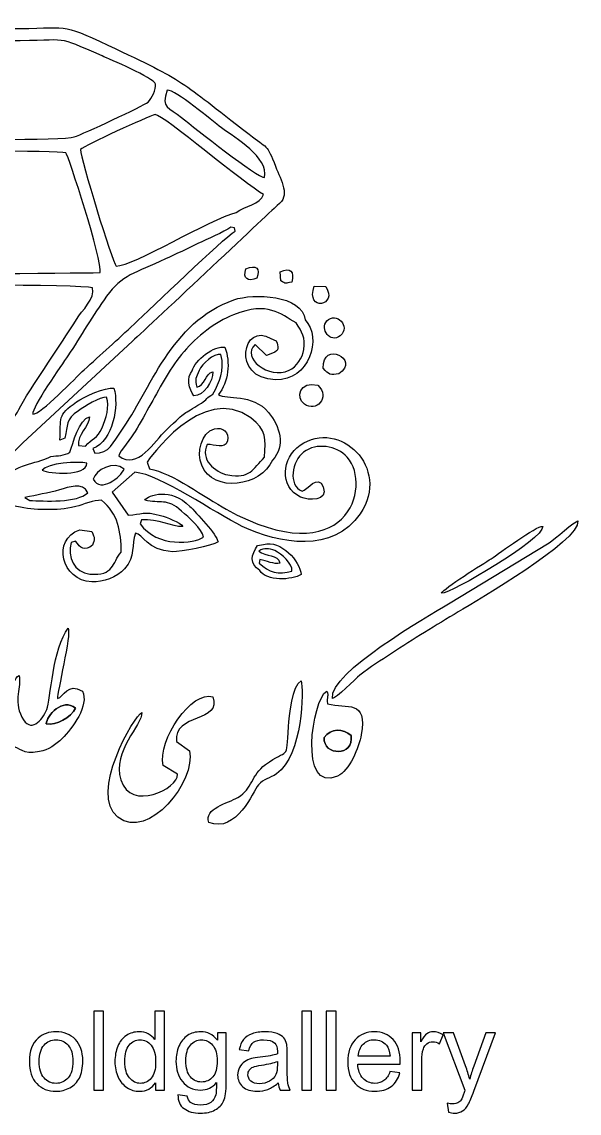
# Model space of a CAD drawing. Header units: millimetres. Extents: x -159 to 208, y -33 to 135.
# Drawn here: x 122.4 to 208.2, y -32.8 to 135.2 of the extents above; entities that cross this region are included whole.
import ezdxf

# ---------------------------------------------------------------- set-up
doc = ezdxf.new("R2010")
doc.units = ezdxf.units.MM
doc.header["$MEASUREMENT"] = 0
doc.layers.add('Layer 1', color=7, linetype='Continuous')

msp = doc.modelspace()

# ---------------------------------------------------------------- linework, layer by layer
at = {"layer": 'Layer 1', "color": 250}
for points, knots in [([(71.2032, 107.9322), (72.1824, 106.4919), (112.1828, 69.6415), (112.9148, 69.3007), (113.5383, 67.9052), (115.4454, 67.1834), (116.4331, 65.7093), (118.3275, 65.6304), (121.1918, 69.0908), (122.5416, 70.3571), (122.5416, 70.3571), (139.4458, 86.0049), (139.4458, 86.0049), (142.2895, 88.6712), (161.7175, 106.9233), (161.7244, 106.8986), (163.8315, 108.4056), (162.3094, 110.6782), (161.4486, 112.9322), (160.1142, 116.4262), (160.2127, 115.6711), (157.3806, 117.8553), (146.3249, 126.3821), (147.9879, 125.7791), (135.6548, 131.5739), (128.0684, 135.1385), (129.8751, 134.1209), (120.4481, 134.1209), (96.6051, 134.1209), (108.1131, 135.1714), (91.0004, 128.1133), (87.5453, 126.6883), (79.445, 119.9306), (75.4569, 116.9217), (73.3649, 115.3432), (71.0582, 110.5473), (71.2032, 107.9322)], [0, 0, 0, 0, 0.08333333, 0.08333333, 0.08333333, 0.16666667, 0.16666667, 0.16666667, 0.25, 0.25, 0.25, 0.33333333, 0.33333333, 0.33333333, 0.41666667, 0.41666667, 0.41666667, 0.5, 0.5, 0.5, 0.58333333, 0.58333333, 0.58333333, 0.66666667, 0.66666667, 0.66666667, 0.75, 0.75, 0.75, 0.83333333, 0.83333333, 0.83333333, 0.91666667, 0.91666667, 0.91666667, 1, 1, 1, 1]), ([(103.7872, 131.9888), (105.4448, 132.5683), (117.7393, 132.2538), (120.448, 132.2538), (130.2601, 132.2538), (127.2135, 133.1874), (134.7726, 129.916), (135.795, 129.4735), (142.7936, 126.5472), (142.9535, 125.5763), (143.082, 124.7958), (142.415, 123.349), (141.8247, 122.8165), (141.1259, 122.1862), (131.7801, 117.9121), (130.4627, 117.455), (128.939, 116.9264), (109.2632, 117.0089), (105.3623, 117.1259), (103.227, 117.1899), (101.2837, 118.4961), (99.3752, 119.3653), (97.4306, 120.2508), (95.4674, 121.1243), (93.5385, 122.0455), (91.5474, 122.9963), (89.7934, 125.475), (92.3425, 126.725), (95.3199, 128.1849), (100.8511, 130.9621), (103.7872, 131.9888)], [0, 0, 0, 0, 0.1, 0.1, 0.1, 0.2, 0.2, 0.2, 0.3, 0.3, 0.3, 0.4, 0.4, 0.4, 0.5, 0.5, 0.5, 0.6, 0.6, 0.6, 0.7, 0.7, 0.7, 0.8, 0.8, 0.8, 0.9, 0.9, 0.9, 1, 1, 1, 1]), ([(146.9964, 120.4328), (144.9876, 122.0461), (143.8159, 121.83), (144.7646, 124.6349), (146.0322, 124.7824), (151.6837, 119.9251), (153.113, 118.8682), (155.3351, 117.225), (160.3714, 114.3443), (159.7752, 111.2043), (158.6907, 111.1237), (149.0098, 118.8157), (146.9964, 120.4328)], [0, 0, 0, 0, 0.25, 0.25, 0.25, 0.5, 0.5, 0.5, 0.75, 0.75, 0.75, 1, 1, 1, 1]), ([(159.5949, 108.5825), (159.0907, 107.0269), (156.7703, 106.8769), (155.3896, 105.8331), (151.5354, 104.8579), (139.4709, 97.5256), (136.9078, 97.5717), (136.2939, 98.2701), (131.4376, 114.1445), (131.4058, 115.4934), (132.2013, 116.1947), (141.6648, 120.5463), (142.9375, 120.8873), (144.184, 120.8297), (156.8384, 110.0967), (159.5949, 108.5825)], [0, 0, 0, 0, 0.2, 0.2, 0.2, 0.4, 0.4, 0.4, 0.6, 0.6, 0.6, 0.8, 0.8, 0.8, 1, 1, 1, 1]), ([(134.4594, 96.5717), (130.2429, 96.5169), (101.4313, 96.1699), (99.7358, 96.7714), (99.0898, 98.3234), (101.4682, 104.0595), (101.9764, 106.0255), (102.3756, 107.5697), (104.1928, 113.993), (104.8441, 115.0036), (105.9102, 115.3536), (128.0823, 115.3558), (129.1719, 115.0029), (129.5025, 114.7726), (134.8734, 98.2493), (134.4594, 96.5717)], [0, 0, 0, 0, 0.2, 0.2, 0.2, 0.4, 0.4, 0.4, 0.6, 0.6, 0.6, 0.8, 0.8, 0.8, 1, 1, 1, 1]), ([(154.5929, 103.5539), (154.5929, 103.5539), (155.1341, 103.4534), (155.1341, 103.4534), (155.1341, 103.4534), (155.2156, 102.9723), (155.2156, 102.9723), (153.3493, 101.7301), (142.2366, 91.0409), (139.6983, 88.654), (137.183, 86.289), (134.5127, 83.9259), (131.9654, 81.587), (130.7294, 80.4521), (125.2595, 74.6563), (124.0766, 74.7724), (123.8843, 75.81), (128.582, 82.4095), (129.4851, 83.7723), (131.4517, 86.7396), (133.3684, 90.0655), (135.4375, 92.9259), (137.785, 96.1713), (139.8261, 96.4983), (144.4981, 98.6682), (146.1536, 99.4371), (147.88, 100.2318), (149.5119, 101.0438), (150.9169, 101.743), (153.4418, 102.7777), (154.5929, 103.5539)], [0, 0, 0, 0, 0.1, 0.1, 0.1, 0.2, 0.2, 0.2, 0.3, 0.3, 0.3, 0.4, 0.4, 0.4, 0.5, 0.5, 0.5, 0.6, 0.6, 0.6, 0.7, 0.7, 0.7, 0.8, 0.8, 0.8, 0.9, 0.9, 0.9, 1, 1, 1, 1]), ([(160.9943, 84.1872), (162.0649, 84.5542), (161.9265, 85.1386), (161.5554, 86.0618), (161.5554, 86.0618), (160.7335, 86.4049), (160.7335, 86.4049), (156.4883, 89.1582), (154.4662, 80.2665), (161.4535, 80.0594), (166.6165, 79.9064), (168.6761, 86.5142), (165.9921, 89.2967), (165.6431, 93.1792), (157.9742, 93.4102), (155.0485, 92.3849), (145.2508, 88.9513), (142.1986, 78.4545), (137.6737, 72.1648), (136.5302, 70.5753), (135.8013, 68.64), (133.6213, 68.7499), (133.6213, 68.7499), (133.3115, 69.5091), (133.3115, 69.5091), (136.4275, 70.6626), (137.3893, 76.1211), (136.5645, 78.7706), (135.2751, 78.9951), (131.9714, 77.4624), (130.8003, 76.6561), (127.8058, 74.5946), (128.4296, 74.1491), (128.2654, 70.778), (128.2654, 70.778), (128.9962, 71.0787), (128.9962, 71.0787), (129.5142, 73.1181), (129.1201, 73.9449), (131.0961, 75.3), (132.0609, 75.9617), (134.4067, 77.4823), (135.4422, 77.3921), (135.9513, 75.9806), (135.3496, 74.0668), (134.7473, 72.6792), (134.0008, 70.9597), (133.1992, 71.0168), (132.1713, 69.8734), (132.1713, 69.8734), (131.1364, 69.9328), (131.1364, 69.9328), (130.7895, 71.5843), (132.8504, 72.8565), (132.7949, 74.3914), (131.2182, 73.9564), (130.2187, 70.2957), (129.8016, 68.904), (128.9109, 68.4006), (127.8982, 68.3599), (126.8759, 68.2863), (125.2215, 67.3064), (121.6575, 67.0601), (120.036, 65.2595), (120.036, 65.2595), (117.008, 63.9085), (117.008, 63.9085), (115.5233, 64.3053), (114.9809, 65.3337), (113.6265, 65.4926), (111.3404, 67.6606), (106.9962, 67.9893), (104.1099, 68.7909), (104.1433, 70.618), (102.4929, 74.2379), (100.954, 74.8629), (100.9478, 73.1125), (103.2259, 71.769), (102.8737, 69.9449), (100.0423, 69.5055), (97.9103, 75.1108), (98.5974, 77.3677), (99.6481, 77.4916), (101.772, 76.011), (102.7435, 75.3722), (105.2727, 73.7092), (104.1697, 72.9493), (105.3596, 71.6205), (108.1682, 74.9396), (99.6258, 79.1977), (97.4682, 78.783), (96.7496, 76.2902), (97.5769, 70.5256), (100.6826, 69.6845), (100.6826, 69.6845), (100.7135, 68.9061), (100.7135, 68.9061), (97.788, 67.9622), (94.1163, 75.5614), (93.0035, 77.7923), (91.5082, 80.7899), (88.6049, 85.4281), (86.1757, 87.6799), (74.0743, 98.8976), (65.1548, 90.1764), (67.2211, 84.627), (68.3209, 78.796), (75.3477, 78.6655), (77.0044, 82.8107), (78.0805, 85.5028), (75.7378, 87.7338), (73.2014, 86.6443), (72.0905, 86.1672), (71.8118, 84.435), (72.945, 83.9542), (74.6104, 83.2476), (74.7137, 85.0502), (75.2786, 85.7761), (77.8414, 85.1204), (75.477, 81.0431), (72.2997, 81.1382), (68.5624, 81.25), (68.1486, 84.3051), (68.4217, 87.2729), (69.8971, 88.9748), (69.4457, 89.4074), (71.8891, 90.3621), (73.793, 91.1061), (75.7217, 91.0729), (77.6793, 90.5493), (86.1434, 88.2852), (90.0626, 79.469), (94, 72.492), (94.6342, 71.3683), (96.5785, 69.4497), (96.5062, 68.3385), (94.7313, 67.0354), (93.6876, 67.9147), (92.3887, 69.2694), (91.328, 70.3757), (90.4396, 71.4588), (89.3152, 72.543), (85.9241, 75.8127), (85.9681, 75.0981), (83.8656, 76.5933), (83.2509, 77.0305), (83.0257, 77.4497), (82.3037, 77.8878), (81.5869, 79.1789), (81.363, 78.8517), (81.0868, 80.5372), (80.9039, 81.6532), (80.7407, 82.935), (81.1335, 83.9612), (83.12, 83.9682), (85.4636, 80.6297), (84.8531, 78.7444), (83.6296, 78.7741), (83.6106, 80.5037), (82.5011, 80.7798), (82.4066, 79.6032), (83.8031, 77.8279), (84.9546, 77.7132), (88.3761, 80.6176), (82.5, 85.7132), (80.2399, 85.4112), (79.9447, 84.0862), (79.9695, 82.2944), (80.0284, 80.9127), (80.1145, 78.8959), (80.7204, 79.0501), (81.1945, 77.5437), (78.3937, 77.3566), (75.2527, 77.1923), (73.3952, 74.8099), (71.9555, 72.9633), (71.0547, 68.8446), (73.3677, 67.3176), (74.5927, 63.8753), (81.93, 62.4591), (83.9388, 66.8621), (84.7809, 68.7078), (84.1835, 71.9528), (82.0112, 72.4322), (80.6361, 72.7356), (79.387, 71.7292), (80.096, 70.4922), (80.8492, 69.1781), (82.065, 70.4749), (83.1893, 70.1534), (84.0127, 67.4924), (81.9216, 65.5802), (79.4399, 65.3562), (75.1777, 64.9715), (75.581, 67.7385), (74.0184, 68.6957), (74.3709, 71.4162), (74.0758, 72.8684), (76.804, 74.5147), (78.8573, 75.7538), (81.4139, 76.0545), (83.6506, 75.0757), (85.7657, 74.1502), (92.212, 69.1884), (92.1687, 66.9388), (91.4076, 66.2788), (88.7614, 65.1664), (87.6408, 64.5307), (83.4101, 62.131), (78.616, 58.84), (74.2013, 57.3388), (67.653, 55.1122), (61.0943, 57.2275), (60.2752, 62.4576), (59.6749, 66.2906), (60.9552, 66.9801), (61.1827, 67.9761), (63.4079, 69.5207), (65.8666, 71.0805), (68.4194, 68.8508), (70.3851, 67.1339), (70.6772, 63.321), (68.1315, 62.5216), (67.474, 63.4149), (67.0748, 65.4974), (65.2441, 63.8818), (65.2441, 63.8818), (65.1259, 62.234), (65.1259, 62.234), (67.9082, 59.7643), (73.5572, 64.1737), (70.1625, 68.7459), (67.7418, 72.0063), (62.1984, 71.9331), (60.0518, 68.6692), (54.8845, 65.6115), (59.6639, 50.3135), (75.5597, 56.5369), (79.5236, 58.0888), (82.8619, 60.3972), (86.4737, 62.4965), (90.3104, 64.7265), (92.9905, 66.9079), (95.3466, 64.8238), (96.0398, 64.2107), (97.0095, 63.6006), (97.4743, 62.9119), (97.3689, 61.8942), (95.9089, 59.7594), (95.0126, 59.2455), (93.2333, 59.6563), (92.8955, 59.7778), (90.9715, 59.3219), (90.0911, 59.1132), (88.3652, 58.7882), (88.0765, 57.9705), (89.7497, 57.6191), (91.5575, 58.9204), (93.537, 58.5098), (93.6423, 57.7296), (93.6506, 57.9197), (93.0178, 57.3749), (91.3693, 54.9709), (85.7431, 54.4963), (83.6267, 55.7199), (83.4581, 56.899), (85.9641, 58.9439), (86.9009, 59.7027), (89.7286, 61.993), (89.4626, 60.8932), (92.4921, 61.5007), (91.6583, 63.5351), (87.2854, 62.2241), (85.7543, 60.6028), (84.7224, 59.5101), (81.8608, 56.5107), (81.5357, 55.2749), (82.5228, 54.3207), (86.9671, 53.592), (88.445, 53.6349), (90.7209, 53.701), (92.7753, 54.739), (93.7825, 56.8021), (93.7825, 56.8021), (94.3979, 56.4819), (94.3979, 56.4819), (94.5428, 54.9655), (94.2595, 53.2017), (95.3603, 52.0239), (96.3512, 49.1442), (100.3929, 48.1513), (102.9825, 49.4366), (105.4507, 50.6616), (106.4375, 55.1782), (103.6039, 56.5394), (102.411, 57.5596), (100.3303, 57.1263), (100.4679, 55.2661), (100.5621, 53.9921), (102.7606, 53.2218), (103.1703, 55.1932), (103.1703, 55.1932), (104.004, 54.933), (104.004, 54.933), (104.4215, 53.1543), (104.1176, 51.4732), (102.3891, 50.5624), (100.4893, 49.5614), (99.179, 50.415), (97.5031, 51.1823), (97.2808, 52.0399), (96.6804, 52.4409), (96.4732, 53.7397), (96.3044, 54.7974), (96.3641, 56.1667), (96.6416, 57.2029), (97.0492, 58.7255), (98.2076, 60.7626), (99.574, 61.5782), (100.9873, 61.477), (102.2912, 60.7607), (103.6636, 60.4387), (109.474, 59.0756), (115.3903, 61.7251), (117.2368, 61.5843), (118.0459, 61.5226), (120.5687, 60.7831), (121.5918, 60.5709), (123.1936, 60.2386), (124.3539, 60.0865), (126.0029, 60.0801), (127.9041, 60.0727), (128.858, 60.1418), (130.6889, 60.5647), (131.8941, 60.8431), (133.4845, 61.5721), (134.6418, 61.5142), (137.2499, 59.4932), (137.6606, 56.6503), (137.7009, 53.5501), (136.2597, 51.8935), (136.6013, 49.8116), (132.8717, 50.1704), (130.4553, 50.4029), (129.3492, 52.7968), (129.9908, 55.036), (129.9908, 55.036), (130.6786, 55.251), (130.6786, 55.251), (131.3808, 54.0954), (132.0809, 53.6971), (133.2763, 54.593), (133.6434, 55.5962), (133.6421, 55.6391), (133.165, 56.711), (133.165, 56.711), (131.3377, 56.9676), (131.3377, 56.9676), (126.9118, 55.5211), (128.5229, 49.1232), (133.1526, 48.9542), (134.9291, 48.8894), (137.0326, 49.6233), (138.2165, 50.9747), (139.8912, 52.8864), (139.2716, 54.7221), (139.8683, 56.4561), (141.0156, 56.3629), (141.724, 53.7607), (145.5771, 53.6102), (146.8629, 53.56), (151.6632, 54.4564), (152.5994, 55.1297), (152.4818, 56.1735), (149.1698, 59.6696), (148.2637, 60.5876), (145.3291, 63.5608), (141.8369, 62.3349), (141.3201, 61.5272), (143.701, 60.961), (144.7316, 61.9318), (146.992, 59.8478), (148.0093, 58.9098), (150.2054, 57.1437), (150.3652, 55.8408), (148.9249, 54.8896), (143.1747, 54.1451), (140.6329, 57.9041), (140.6329, 57.9041), (140.8207, 58.5125), (140.8207, 58.5125), (143.3893, 58.6971), (145.4746, 57.4026), (147.1883, 57.4776), (146.8344, 58.1317), (144.5972, 58.9331), (143.7594, 59.1793), (141.1011, 59.9605), (140.8606, 59.2896), (138.7866, 59.2522), (138.7866, 59.2522), (136.2971, 62.7644), (136.2971, 62.7644), (136.2971, 62.7644), (139.767, 65.8351), (139.767, 65.8351), (143.8064, 65.5181), (152.0342, 59.5524), (156.3167, 57.5071), (162.0166, 54.785), (170.3735, 53.3517), (174.4844, 59.4419), (179.2722, 66.5351), (171.2725, 74.1499), (165.2377, 70.0019), (162.4508, 68.0864), (161.9614, 63.5997), (165.3172, 62.0148), (166.4987, 61.4568), (169.659, 61.3661), (168.8041, 63.5682), (168.0026, 65.6328), (166.3205, 63.0914), (165.5407, 62.9014), (163.3111, 63.8609), (163.9927, 67.5567), (165.7741, 68.9231), (167.7623, 70.4483), (170.8469, 69.9605), (172.4814, 68.1325), (176.4521, 63.6917), (172.3996, 49.9165), (153.8709, 60.14), (150.5908, 61.9498), (145.5278, 65.725), (142.0511, 66.3801), (142.0511, 66.3801), (141.6825, 67.402), (141.6825, 67.402), (141.6829, 67.413), (150.1557, 79.8075), (157.6524, 74.1909), (160.1381, 72.3285), (159.9043, 71.0182), (159.742, 68.1614), (157.975, 66.3188), (157.5056, 64.7801), (154.1293, 65.4161), (152.0689, 65.8043), (149.7671, 67.9152), (150.9494, 70.1006), (152.0452, 70.2013), (153.63, 69.2403), (154.0445, 70.6655), (154.4266, 71.9793), (153.295, 72.8623), (152.0727, 72.5247), (149.9144, 71.9285), (149.3156, 68.8492), (150.0881, 66.9427), (151.8884, 62.5002), (159.2388, 63.6812), (160.9763, 67.6937), (163.0696, 69.8836), (162.0767, 72.9853), (160.3721, 75.0345), (157.8558, 78.0596), (153.9216, 76.9356), (152.6554, 77.7857), (154.2451, 79.6624), (154.5051, 82.7914), (153.6654, 85.08), (152.0792, 85.4169), (148.991, 83.0504), (148.6379, 81.4415), (147.6681, 80.499), (148.1492, 78.5613), (148.8829, 77.6215), (150.3796, 77.501), (151.8928, 79.935), (151.7844, 81.2976), (150.677, 80.984), (150.5338, 79.1721), (149.3445, 78.9393), (148.9504, 80.1114), (149.2276, 80.3987), (149.677, 81.5068), (150.1908, 82.5549), (151.898, 84.1757), (153.0529, 83.9424), (153.6334, 81.356), (152.8843, 79.9144), (151.7975, 77.8317), (150.8547, 77.3674), (150.8641, 76.9874), (150.0502, 76.4787), (146.8645, 74.4873), (148.0967, 75.6027), (144.641, 72.3561), (142.8037, 70.6301), (140.2152, 66.0854), (137.3221, 68.3689), (137.4428, 69.0108), (139.3402, 71.2779), (139.8559, 72.1246), (140.6922, 73.4977), (141.467, 74.9666), (142.2469, 76.3641), (143.7972, 79.1417), (145.3032, 82.0112), (147.372, 84.4257), (149.3121, 86.6901), (152.1885, 88.9861), (154.9785, 90.0817), (160.4289, 92.222), (162.0661, 90.155), (164.6415, 88.8604), (165.502, 87.3178), (166.1232, 86.6716), (165.8053, 84.7164), (165.6045, 83.4813), (164.6797, 82.0774), (163.5397, 81.5354), (160.4712, 80.0765), (155.9934, 83.4688), (158.3314, 85.4873), (158.3314, 85.4873), (160.0755, 83.7983), (160.0755, 83.7983), (160.0755, 83.7983), (160.9943, 84.1872), (160.9943, 84.1872)], [0, 0, 0, 0, 0.00564972, 0.00564972, 0.00564972, 0.01129944, 0.01129944, 0.01129944, 0.01694915, 0.01694915, 0.01694915, 0.02259887, 0.02259887, 0.02259887, 0.02824859, 0.02824859, 0.02824859, 0.03389831, 0.03389831, 0.03389831, 0.03954802, 0.03954802, 0.03954802, 0.04519774, 0.04519774, 0.04519774, 0.05084746, 0.05084746, 0.05084746, 0.05649718, 0.05649718, 0.05649718, 0.06214689, 0.06214689, 0.06214689, 0.06779661, 0.06779661, 0.06779661, 0.07344633, 0.07344633, 0.07344633, 0.07909605, 0.07909605, 0.07909605, 0.08474576, 0.08474576, 0.08474576, 0.09039548, 0.09039548, 0.09039548, 0.0960452, 0.0960452, 0.0960452, 0.10169492, 0.10169492, 0.10169492, 0.10734463, 0.10734463, 0.10734463, 0.11299435, 0.11299435, 0.11299435, 0.11864407, 0.11864407, 0.11864407, 0.12429379, 0.12429379, 0.12429379, 0.1299435, 0.1299435, 0.1299435, 0.13559322, 0.13559322, 0.13559322, 0.14124294, 0.14124294, 0.14124294, 0.14689266, 0.14689266, 0.14689266, 0.15254237, 0.15254237, 0.15254237, 0.15819209, 0.15819209, 0.15819209, 0.16384181, 0.16384181, 0.16384181, 0.16949153, 0.16949153, 0.16949153, 0.17514124, 0.17514124, 0.17514124, 0.18079096, 0.18079096, 0.18079096, 0.18644068, 0.18644068, 0.18644068, 0.1920904, 0.1920904, 0.1920904, 0.19774011, 0.19774011, 0.19774011, 0.20338983, 0.20338983, 0.20338983, 0.20903955, 0.20903955, 0.20903955, 0.21468927, 0.21468927, 0.21468927, 0.22033898, 0.22033898, 0.22033898, 0.2259887, 0.2259887, 0.2259887, 0.23163842, 0.23163842, 0.23163842, 0.23728814, 0.23728814, 0.23728814, 0.24293785, 0.24293785, 0.24293785, 0.24858757, 0.24858757, 0.24858757, 0.25423729, 0.25423729, 0.25423729, 0.25988701, 0.25988701, 0.25988701, 0.26553672, 0.26553672, 0.26553672, 0.27118644, 0.27118644, 0.27118644, 0.27683616, 0.27683616, 0.27683616, 0.28248588, 0.28248588, 0.28248588, 0.28813559, 0.28813559, 0.28813559, 0.29378531, 0.29378531, 0.29378531, 0.29943503, 0.29943503, 0.29943503, 0.30508475, 0.30508475, 0.30508475, 0.31073446, 0.31073446, 0.31073446, 0.31638418, 0.31638418, 0.31638418, 0.3220339, 0.3220339, 0.3220339, 0.32768362, 0.32768362, 0.32768362, 0.33333333, 0.33333333, 0.33333333, 0.33898305, 0.33898305, 0.33898305, 0.34463277, 0.34463277, 0.34463277, 0.35028249, 0.35028249, 0.35028249, 0.3559322, 0.3559322, 0.3559322, 0.36158192, 0.36158192, 0.36158192, 0.36723164, 0.36723164, 0.36723164, 0.37288136, 0.37288136, 0.37288136, 0.37853107, 0.37853107, 0.37853107, 0.38418079, 0.38418079, 0.38418079, 0.38983051, 0.38983051, 0.38983051, 0.39548023, 0.39548023, 0.39548023, 0.40112994, 0.40112994, 0.40112994, 0.40677966, 0.40677966, 0.40677966, 0.41242938, 0.41242938, 0.41242938, 0.4180791, 0.4180791, 0.4180791, 0.42372881, 0.42372881, 0.42372881, 0.42937853, 0.42937853, 0.42937853, 0.43502825, 0.43502825, 0.43502825, 0.44067797, 0.44067797, 0.44067797, 0.44632768, 0.44632768, 0.44632768, 0.4519774, 0.4519774, 0.4519774, 0.45762712, 0.45762712, 0.45762712, 0.46327684, 0.46327684, 0.46327684, 0.46892655, 0.46892655, 0.46892655, 0.47457627, 0.47457627, 0.47457627, 0.48022599, 0.48022599, 0.48022599, 0.48587571, 0.48587571, 0.48587571, 0.49152542, 0.49152542, 0.49152542, 0.49717514, 0.49717514, 0.49717514, 0.50282486, 0.50282486, 0.50282486, 0.50847458, 0.50847458, 0.50847458, 0.51412429, 0.51412429, 0.51412429, 0.51977401, 0.51977401, 0.51977401, 0.52542373, 0.52542373, 0.52542373, 0.53107345, 0.53107345, 0.53107345, 0.53672316, 0.53672316, 0.53672316, 0.54237288, 0.54237288, 0.54237288, 0.5480226, 0.5480226, 0.5480226, 0.55367232, 0.55367232, 0.55367232, 0.55932203, 0.55932203, 0.55932203, 0.56497175, 0.56497175, 0.56497175, 0.57062147, 0.57062147, 0.57062147, 0.57627119, 0.57627119, 0.57627119, 0.5819209, 0.5819209, 0.5819209, 0.58757062, 0.58757062, 0.58757062, 0.59322034, 0.59322034, 0.59322034, 0.59887006, 0.59887006, 0.59887006, 0.60451977, 0.60451977, 0.60451977, 0.61016949, 0.61016949, 0.61016949, 0.61581921, 0.61581921, 0.61581921, 0.62146893, 0.62146893, 0.62146893, 0.62711864, 0.62711864, 0.62711864, 0.63276836, 0.63276836, 0.63276836, 0.63841808, 0.63841808, 0.63841808, 0.6440678, 0.6440678, 0.6440678, 0.64971751, 0.64971751, 0.64971751, 0.65536723, 0.65536723, 0.65536723, 0.66101695, 0.66101695, 0.66101695, 0.66666667, 0.66666667, 0.66666667, 0.67231638, 0.67231638, 0.67231638, 0.6779661, 0.6779661, 0.6779661, 0.68361582, 0.68361582, 0.68361582, 0.68926554, 0.68926554, 0.68926554, 0.69491525, 0.69491525, 0.69491525, 0.70056497, 0.70056497, 0.70056497, 0.70621469, 0.70621469, 0.70621469, 0.71186441, 0.71186441, 0.71186441, 0.71751412, 0.71751412, 0.71751412, 0.72316384, 0.72316384, 0.72316384, 0.72881356, 0.72881356, 0.72881356, 0.73446328, 0.73446328, 0.73446328, 0.74011299, 0.74011299, 0.74011299, 0.74576271, 0.74576271, 0.74576271, 0.75141243, 0.75141243, 0.75141243, 0.75706215, 0.75706215, 0.75706215, 0.76271186, 0.76271186, 0.76271186, 0.76836158, 0.76836158, 0.76836158, 0.7740113, 0.7740113, 0.7740113, 0.77966102, 0.77966102, 0.77966102, 0.78531073, 0.78531073, 0.78531073, 0.79096045, 0.79096045, 0.79096045, 0.79661017, 0.79661017, 0.79661017, 0.80225989, 0.80225989, 0.80225989, 0.8079096, 0.8079096, 0.8079096, 0.81355932, 0.81355932, 0.81355932, 0.81920904, 0.81920904, 0.81920904, 0.82485876, 0.82485876, 0.82485876, 0.83050847, 0.83050847, 0.83050847, 0.83615819, 0.83615819, 0.83615819, 0.84180791, 0.84180791, 0.84180791, 0.84745763, 0.84745763, 0.84745763, 0.85310734, 0.85310734, 0.85310734, 0.85875706, 0.85875706, 0.85875706, 0.86440678, 0.86440678, 0.86440678, 0.8700565, 0.8700565, 0.8700565, 0.87570621, 0.87570621, 0.87570621, 0.88135593, 0.88135593, 0.88135593, 0.88700565, 0.88700565, 0.88700565, 0.89265537, 0.89265537, 0.89265537, 0.89830508, 0.89830508, 0.89830508, 0.9039548, 0.9039548, 0.9039548, 0.90960452, 0.90960452, 0.90960452, 0.91525424, 0.91525424, 0.91525424, 0.92090395, 0.92090395, 0.92090395, 0.92655367, 0.92655367, 0.92655367, 0.93220339, 0.93220339, 0.93220339, 0.93785311, 0.93785311, 0.93785311, 0.94350282, 0.94350282, 0.94350282, 0.94915254, 0.94915254, 0.94915254, 0.95480226, 0.95480226, 0.95480226, 0.96045198, 0.96045198, 0.96045198, 0.96610169, 0.96610169, 0.96610169, 0.97175141, 0.97175141, 0.97175141, 0.97740113, 0.97740113, 0.97740113, 0.98305085, 0.98305085, 0.98305085, 0.98870056, 0.98870056, 0.98870056, 0.99435028, 0.99435028, 0.99435028, 1, 1, 1, 1]), ([(156.9011, 97.1285), (156.3265, 95.6309), (157.2493, 95.149), (158.5697, 95.6977), (159.1004, 97.2354), (158.5357, 97.8299), (156.9011, 97.1285)], [0, 0, 0, 0, 0.5, 0.5, 0.5, 1, 1, 1, 1]), ([(163.9376, 95.1059), (164.3551, 96.7484), (163.8024, 97.3806), (162.1709, 96.7056), (162.1709, 96.7056), (162.245, 95.2893), (162.245, 95.2893), (163.0991, 94.788), (162.9313, 94.8954), (163.9376, 95.1059)], [0, 0, 0, 0, 0.33333333, 0.33333333, 0.33333333, 0.66666667, 0.66666667, 0.66666667, 1, 1, 1, 1]), ([(121.7206, 75.1034), (121.7206, 75.1034), (117.1645, 68.5531), (117.1645, 68.5531), (117.1645, 68.5531), (116.5662, 68.7947), (116.5662, 68.7947), (114.884, 71.4245), (100.334, 93.1493), (100.5625, 94.1978), (101.7793, 94.7473), (131.8401, 94.7786), (133.2564, 94.2162), (133.7955, 92.6528), (131.5936, 90.678), (130.7987, 89.3721), (128.8163, 86.1157), (122.3735, 76.7898), (121.7206, 75.1034)], [0, 0, 0, 0, 0.16666667, 0.16666667, 0.16666667, 0.33333333, 0.33333333, 0.33333333, 0.5, 0.5, 0.5, 0.66666667, 0.66666667, 0.66666667, 0.83333333, 0.83333333, 0.83333333, 1, 1, 1, 1]), ([(167.4207, 94.4973), (165.9776, 90.4547), (171.1812, 91.4687), (169.1678, 94.4078), (169.1678, 94.4078), (167.4207, 94.4973), (167.4207, 94.4973)], [0, 0, 0, 0, 0.5, 0.5, 0.5, 1, 1, 1, 1]), ([(169.3513, 89.1263), (168.2021, 87.9068), (169.9006, 85.607), (171.4096, 86.8609), (173.1133, 88.2765), (170.7546, 90.6154), (169.3513, 89.1263)], [0, 0, 0, 0, 0.5, 0.5, 0.5, 1, 1, 1, 1]), ([(168.8039, 81.8437), (169.606, 80.8281), (169.9351, 80.7832), (171.1996, 80.9668), (174.5851, 83.2303), (168.5934, 86.1911), (168.8039, 81.8437)], [0, 0, 0, 0, 0.5, 0.5, 0.5, 1, 1, 1, 1]), ([(167.9781, 79.2661), (165.1193, 79.907), (164.5113, 77.3157), (165.8867, 76.3288), (167.7041, 75.0246), (169.9202, 77.2605), (167.9781, 79.2661)], [0, 0, 0, 0, 0.5, 0.5, 0.5, 1, 1, 1, 1]), ([(125.5375, 66.1566), (126.251, 67.216), (131.1621, 67.5978), (132.3922, 67.2098), (132.4155, 65.2072), (126.6021, 65.5415), (125.5375, 66.1566)], [0, 0, 0, 0, 0.5, 0.5, 0.5, 1, 1, 1, 1]), ([(133.3879, 64.7846), (133.7293, 66.1841), (136.5392, 67.6869), (138.1365, 66.3242), (137.6943, 65.1692), (134.4936, 62.5303), (133.3879, 64.7846)], [0, 0, 0, 0, 0.5, 0.5, 0.5, 1, 1, 1, 1]), ([(123.6244, 61.4902), (123.6244, 61.4902), (122.8589, 61.9551), (122.8589, 61.9551), (124.7545, 62.3392), (126.3355, 62.6127), (128.2125, 63.1246), (129.6109, 63.506), (131.7503, 64.4375), (132.5428, 62.6904), (130.9641, 61.0948), (125.7688, 61.391), (123.6244, 61.4902)], [0, 0, 0, 0, 0.25, 0.25, 0.25, 0.5, 0.5, 0.5, 0.75, 0.75, 0.75, 1, 1, 1, 1]), ([(187.0193, 47.219), (188.3796, 47.097), (202.6699, 55.4841), (202.6095, 57.5107), (201.5616, 57.6095), (195.9597, 53.384), (194.6308, 52.5141), (193.4828, 51.7627), (187.2176, 47.9527), (187.0193, 47.219)], [0, 0, 0, 0, 0.33333333, 0.33333333, 0.33333333, 0.66666667, 0.66666667, 0.66666667, 1, 1, 1, 1]), ([(159.6051, 54.7302), (159.6051, 54.7302), (158.6809, 54.5587), (158.6809, 54.5587), (157.7082, 53.1444), (157.3737, 51.7416), (159.0465, 50.7107), (159.9999, 48.9786), (164.0162, 49.2416), (165.3982, 50.0825), (165.2353, 52.1181), (162.2787, 55.4726), (159.6051, 54.7302)], [0, 0, 0, 0, 0.25, 0.25, 0.25, 0.5, 0.5, 0.5, 0.75, 0.75, 0.75, 1, 1, 1, 1]), ([(158.9048, 51.85), (158.9048, 51.85), (159.0477, 52.4113), (159.0477, 52.4113), (160.0676, 52.1815), (161.2324, 51.6448), (162.1253, 51.8384), (161.8642, 53.258), (159.9331, 52.8132), (158.8788, 53.7033), (159.7283, 54.2383), (160.408, 54.0703), (161.3643, 53.8042), (162.3931, 53.1962), (164.065, 51.8513), (163.9835, 50.629), (161.9042, 49.9747), (160.4118, 50.4269), (158.9048, 51.85)], [0, 0, 0, 0, 0.16666667, 0.16666667, 0.16666667, 0.33333333, 0.33333333, 0.33333333, 0.5, 0.5, 0.5, 0.66666667, 0.66666667, 0.66666667, 0.83333333, 0.83333333, 0.83333333, 1, 1, 1, 1]), ([(133.4916, -29.2671), (133.4916, -29.2671), (133.4916, -17.1429), (133.4916, -17.1429), (133.4916, -17.1429), (134.9818, -17.1429), (134.9818, -17.1429), (134.9818, -17.1429), (134.9818, -29.2671), (134.9818, -29.2671), (134.9818, -29.2671), (133.4916, -29.2671), (133.4916, -29.2671)], [0, 0, 0, 0, 0.25, 0.25, 0.25, 0.5, 0.5, 0.5, 0.75, 0.75, 0.75, 1, 1, 1, 1]), ([(142.9602, -29.2671), (142.9602, -29.2671), (142.9602, -28.1523), (142.9602, -28.1523), (142.4042, -29.0187), (141.5857, -29.4534), (140.5048, -29.4534), (139.8049, -29.4534), (139.1614, -29.2615), (138.5773, -28.8748), (137.9902, -28.491), (137.5359, -27.9519), (137.2113, -27.2633), (136.8896, -26.5719), (136.7287, -25.7788), (136.7287, -24.8814), (136.7287, -24.0065), (136.8755, -23.2134), (137.1661, -22.4994), (137.4597, -21.7882), (137.8971, -21.2407), (138.4813, -20.8625), (139.0627, -20.4815), (139.7174, -20.2925), (140.4371, -20.2925), (140.9677, -20.2925), (141.439, -20.4053), (141.851, -20.6283), (142.2631, -20.8512), (142.5989, -21.1448), (142.8586, -21.5032), (142.8586, -21.5032), (142.8586, -17.1429), (142.8586, -17.1429), (142.8586, -17.1429), (144.3487, -17.1429), (144.3487, -17.1429), (144.3487, -17.1429), (144.3487, -29.2671), (144.3487, -29.2671), (144.3487, -29.2671), (142.9602, -29.2671), (142.9602, -29.2671)], [0, 0, 0, 0, 0.07142857, 0.07142857, 0.07142857, 0.14285714, 0.14285714, 0.14285714, 0.21428571, 0.21428571, 0.21428571, 0.28571429, 0.28571429, 0.28571429, 0.35714286, 0.35714286, 0.35714286, 0.42857143, 0.42857143, 0.42857143, 0.5, 0.5, 0.5, 0.57142857, 0.57142857, 0.57142857, 0.64285714, 0.64285714, 0.64285714, 0.71428571, 0.71428571, 0.71428571, 0.78571429, 0.78571429, 0.78571429, 0.85714286, 0.85714286, 0.85714286, 0.92857143, 0.92857143, 0.92857143, 1, 1, 1, 1]), ([(165.5067, -29.2671), (165.5067, -29.2671), (165.5067, -17.1429), (165.5067, -17.1429), (165.5067, -17.1429), (166.9969, -17.1429), (166.9969, -17.1429), (166.9969, -17.1429), (166.9969, -29.2671), (166.9969, -29.2671), (166.9969, -29.2671), (165.5067, -29.2671), (165.5067, -29.2671)], [0, 0, 0, 0, 0.25, 0.25, 0.25, 0.5, 0.5, 0.5, 0.75, 0.75, 0.75, 1, 1, 1, 1]), ([(169.2687, -29.2671), (169.2687, -29.2671), (169.2687, -17.1429), (169.2687, -17.1429), (169.2687, -17.1429), (170.7589, -17.1429), (170.7589, -17.1429), (170.7589, -17.1429), (170.7589, -29.2671), (170.7589, -29.2671), (170.7589, -29.2671), (169.2687, -29.2671), (169.2687, -29.2671)], [0, 0, 0, 0, 0.25, 0.25, 0.25, 0.5, 0.5, 0.5, 0.75, 0.75, 0.75, 1, 1, 1, 1]), ([(123.549, -24.8729), (123.549, -23.2501), (124.0006, -22.0479), (124.9065, -21.2661), (125.66, -20.617), (126.5829, -20.2925), (127.6694, -20.2925), (128.8745, -20.2925), (129.8623, -20.6876), (130.6299, -21.4778), (131.3948, -22.2652), (131.7786, -23.3574), (131.7786, -24.7487), (131.7786, -25.8776), (131.6092, -26.7638), (131.2706, -27.4101), (130.9319, -28.0564), (130.438, -28.5587), (129.7889, -28.9171), (129.1426, -29.2756), (128.4343, -29.4534), (127.6694, -29.4534), (126.4389, -29.4534), (125.4455, -29.0611), (124.6864, -28.2737), (123.9272, -27.4863), (123.549, -26.3518), (123.549, -24.8729)], [0, 0, 0, 0, 0.11111111, 0.11111111, 0.11111111, 0.22222222, 0.22222222, 0.22222222, 0.33333333, 0.33333333, 0.33333333, 0.44444444, 0.44444444, 0.44444444, 0.55555556, 0.55555556, 0.55555556, 0.66666667, 0.66666667, 0.66666667, 0.77777778, 0.77777778, 0.77777778, 0.88888889, 0.88888889, 0.88888889, 1, 1, 1, 1]), ([(125.073, -24.8757), (125.073, -25.999), (125.3185, -26.84), (125.8096, -27.396), (126.3035, -27.9548), (126.9215, -28.2342), (127.6694, -28.2342), (128.4089, -28.2342), (129.0241, -27.9548), (129.518, -27.3931), (130.0091, -26.8315), (130.2546, -25.9764), (130.2546, -24.8278), (130.2546, -23.744), (130.0062, -22.9228), (129.5123, -22.3668), (129.0185, -21.808), (128.4032, -21.5286), (127.6694, -21.5286), (126.9215, -21.5286), (126.3035, -21.8052), (125.8096, -22.3611), (125.3185, -22.9171), (125.073, -23.7553), (125.073, -24.8757)], [0, 0, 0, 0, 0.125, 0.125, 0.125, 0.25, 0.25, 0.25, 0.375, 0.375, 0.375, 0.5, 0.5, 0.5, 0.625, 0.625, 0.625, 0.75, 0.75, 0.75, 0.875, 0.875, 0.875, 1, 1, 1, 1]), ([(138.2527, -24.8842), (138.2527, -26.0074), (138.4898, -26.8456), (138.9667, -27.4016), (139.4408, -27.9576), (140.0025, -28.2342), (140.6488, -28.2342), (141.3007, -28.2342), (141.8538, -27.9689), (142.311, -27.4383), (142.7654, -26.9077), (142.994, -26.0978), (142.994, -25.0084), (142.994, -23.8118), (142.7626, -22.9312), (142.2969, -22.3696), (141.8341, -21.808), (141.2612, -21.5286), (140.581, -21.5286), (139.9178, -21.5286), (139.3646, -21.7967), (138.9187, -22.3357), (138.4757, -22.8748), (138.2527, -23.7243), (138.2527, -24.8842)], [0, 0, 0, 0, 0.125, 0.125, 0.125, 0.25, 0.25, 0.25, 0.375, 0.375, 0.375, 0.5, 0.5, 0.5, 0.625, 0.625, 0.625, 0.75, 0.75, 0.75, 0.875, 0.875, 0.875, 1, 1, 1, 1]), ([(146.4314, -29.9952), (146.4314, -29.9952), (147.8708, -30.1984), (147.8708, -30.1984), (147.93, -30.6443), (148.0994, -30.9689), (148.376, -31.1749), (148.7457, -31.4487), (149.2508, -31.587), (149.8915, -31.587), (150.5801, -31.587), (151.1135, -31.4487), (151.4889, -31.1749), (151.8642, -30.9012), (152.1182, -30.5145), (152.2509, -30.0206), (152.3271, -29.7187), (152.3637, -29.0837), (152.3581, -28.1156), (151.7062, -28.8833), (150.8962, -29.2671), (149.9253, -29.2671), (148.7174, -29.2671), (147.7805, -28.8325), (147.1201, -27.9604), (146.4568, -27.0912), (146.1266, -26.047), (146.1266, -24.8306), (146.1266, -23.9924), (146.279, -23.2191), (146.581, -22.5107), (146.883, -21.8023), (147.3233, -21.2576), (147.899, -20.871), (148.4747, -20.4844), (149.1521, -20.2925), (149.931, -20.2925), (150.9667, -20.2925), (151.8219, -20.7158), (152.4936, -21.5624), (152.4936, -21.5624), (152.4936, -20.4787), (152.4936, -20.4787), (152.4936, -20.4787), (153.8652, -20.4787), (153.8652, -20.4787), (153.8652, -20.4787), (153.8652, -28.0677), (153.8652, -28.0677), (153.8652, -29.4364), (153.7269, -30.4045), (153.4475, -30.9745), (153.1709, -31.5446), (152.7278, -31.9962), (152.1267, -32.3264), (151.5227, -32.6566), (150.7805, -32.8231), (149.8999, -32.8231), (148.8529, -32.8231), (148.0091, -32.5888), (147.3656, -32.1175), (146.7193, -31.6491), (146.4089, -30.9407), (146.4314, -29.9952)], [0, 0, 0, 0, 0.04761905, 0.04761905, 0.04761905, 0.0952381, 0.0952381, 0.0952381, 0.14285714, 0.14285714, 0.14285714, 0.19047619, 0.19047619, 0.19047619, 0.23809524, 0.23809524, 0.23809524, 0.28571429, 0.28571429, 0.28571429, 0.33333333, 0.33333333, 0.33333333, 0.38095238, 0.38095238, 0.38095238, 0.42857143, 0.42857143, 0.42857143, 0.47619048, 0.47619048, 0.47619048, 0.52380952, 0.52380952, 0.52380952, 0.57142857, 0.57142857, 0.57142857, 0.61904762, 0.61904762, 0.61904762, 0.66666667, 0.66666667, 0.66666667, 0.71428571, 0.71428571, 0.71428571, 0.76190476, 0.76190476, 0.76190476, 0.80952381, 0.80952381, 0.80952381, 0.85714286, 0.85714286, 0.85714286, 0.9047619, 0.9047619, 0.9047619, 0.95238095, 0.95238095, 0.95238095, 1, 1, 1, 1]), ([(147.6506, -24.7233), (147.6506, -25.872), (147.8792, -26.7102), (148.3364, -27.2379), (148.7965, -27.7657), (149.3694, -28.031), (150.058, -28.031), (150.7438, -28.031), (151.3167, -27.7685), (151.7824, -27.2436), (152.2452, -26.7186), (152.4766, -25.8946), (152.4766, -24.7713), (152.4766, -23.6989), (152.2367, -22.8889), (151.7598, -22.3442), (151.2828, -21.7995), (150.7071, -21.5286), (150.0354, -21.5286), (149.3722, -21.5286), (148.8106, -21.7967), (148.3449, -22.3329), (147.8821, -22.8691), (147.6506, -23.665), (147.6506, -24.7233)], [0, 0, 0, 0, 0.125, 0.125, 0.125, 0.25, 0.25, 0.25, 0.375, 0.375, 0.375, 0.5, 0.5, 0.5, 0.625, 0.625, 0.625, 0.75, 0.75, 0.75, 0.875, 0.875, 0.875, 1, 1, 1, 1]), ([(161.8633, -28.1664), (161.3101, -28.6377), (160.7767, -28.9679), (160.2659, -29.1627), (159.7551, -29.3574), (159.2076, -29.4534), (158.6206, -29.4534), (157.6554, -29.4534), (156.9131, -29.2191), (156.3938, -28.7478), (155.8745, -28.2793), (155.6149, -27.6782), (155.6149, -26.9472), (155.6149, -26.5183), (155.7137, -26.126), (155.9084, -25.7704), (156.106, -25.4148), (156.3628, -25.1326), (156.6789, -24.9181), (156.9978, -24.7036), (157.3534, -24.5399), (157.7513, -24.4298), (158.0448, -24.3536), (158.4879, -24.2802), (159.0778, -24.2069), (160.28, -24.0658), (161.169, -23.8936), (161.7363, -23.696), (161.7419, -23.4928), (161.7448, -23.363), (161.7448, -23.3094), (161.7448, -22.7054), (161.6036, -22.2793), (161.3214, -22.0309), (160.9404, -21.6951), (160.3732, -21.5286), (159.6224, -21.5286), (158.9197, -21.5286), (158.4004, -21.6528), (158.0674, -21.8983), (157.7316, -22.1438), (157.486, -22.5784), (157.3252, -23.205), (157.3252, -23.205), (155.8689, -23.0018), (155.8689, -23.0018), (156.0015, -22.3781), (156.2189, -21.8729), (156.5237, -21.4891), (156.8285, -21.1052), (157.2687, -20.8117), (157.8445, -20.6029), (158.4174, -20.3969), (159.0862, -20.2925), (159.8426, -20.2925), (160.5933, -20.2925), (161.2057, -20.3799), (161.677, -20.5577), (162.1455, -20.7355), (162.4926, -20.9557), (162.7128, -21.2238), (162.9329, -21.4919), (163.0881, -21.8306), (163.1784, -22.2398), (163.2264, -22.4938), (163.2518, -22.951), (163.2518, -23.6086), (163.2518, -23.6086), (163.2518, -25.5841), (163.2518, -25.5841), (163.2518, -26.9642), (163.2829, -27.8362), (163.345, -28.2059), (163.4042, -28.5757), (163.5284, -28.9284), (163.709, -29.2671), (163.709, -29.2671), (162.1512, -29.2671), (162.1512, -29.2671), (162.0016, -28.9538), (161.9056, -28.5869), (161.8633, -28.1664)], [0, 0, 0, 0, 0.03703704, 0.03703704, 0.03703704, 0.07407407, 0.07407407, 0.07407407, 0.11111111, 0.11111111, 0.11111111, 0.14814815, 0.14814815, 0.14814815, 0.18518519, 0.18518519, 0.18518519, 0.22222222, 0.22222222, 0.22222222, 0.25925926, 0.25925926, 0.25925926, 0.2962963, 0.2962963, 0.2962963, 0.33333333, 0.33333333, 0.33333333, 0.37037037, 0.37037037, 0.37037037, 0.40740741, 0.40740741, 0.40740741, 0.44444444, 0.44444444, 0.44444444, 0.48148148, 0.48148148, 0.48148148, 0.51851852, 0.51851852, 0.51851852, 0.55555556, 0.55555556, 0.55555556, 0.59259259, 0.59259259, 0.59259259, 0.62962963, 0.62962963, 0.62962963, 0.66666667, 0.66666667, 0.66666667, 0.7037037, 0.7037037, 0.7037037, 0.74074074, 0.74074074, 0.74074074, 0.77777778, 0.77777778, 0.77777778, 0.81481481, 0.81481481, 0.81481481, 0.85185185, 0.85185185, 0.85185185, 0.88888889, 0.88888889, 0.88888889, 0.92592593, 0.92592593, 0.92592593, 0.96296296, 0.96296296, 0.96296296, 1, 1, 1, 1]), ([(179.059, -26.4223), (179.059, -26.4223), (180.5999, -26.6255), (180.5999, -26.6255), (180.36, -27.5201), (179.9113, -28.2172), (179.2565, -28.7111), (178.6018, -29.205), (177.7664, -29.4534), (176.7476, -29.4534), (175.4663, -29.4534), (174.4503, -29.0583), (173.6996, -28.268), (172.9489, -27.4806), (172.5735, -26.3715), (172.5735, -24.9463), (172.5735, -23.4731), (172.9517, -22.3273), (173.7109, -21.5145), (174.4701, -20.6988), (175.455, -20.2925), (176.6657, -20.2925), (177.837, -20.2925), (178.7937, -20.6904), (179.5359, -21.4891), (180.2782, -22.2878), (180.6507, -23.411), (180.6507, -24.8588), (180.6507, -24.9463), (180.6479, -25.0789), (180.6422, -25.2539), (180.6422, -25.2539), (174.0975, -25.2539), (174.0975, -25.2539), (174.154, -26.2163), (174.4249, -26.9557), (174.916, -27.4665), (175.4042, -27.9773), (176.0166, -28.2342), (176.7476, -28.2342), (177.2923, -28.2342), (177.7579, -28.0902), (178.1418, -27.8024), (178.5284, -27.5145), (178.8332, -27.0545), (179.059, -26.4223)], [0, 0, 0, 0, 0.06666667, 0.06666667, 0.06666667, 0.13333333, 0.13333333, 0.13333333, 0.2, 0.2, 0.2, 0.26666667, 0.26666667, 0.26666667, 0.33333333, 0.33333333, 0.33333333, 0.4, 0.4, 0.4, 0.46666667, 0.46666667, 0.46666667, 0.53333333, 0.53333333, 0.53333333, 0.6, 0.6, 0.6, 0.66666667, 0.66666667, 0.66666667, 0.73333333, 0.73333333, 0.73333333, 0.8, 0.8, 0.8, 0.86666667, 0.86666667, 0.86666667, 0.93333333, 0.93333333, 0.93333333, 1, 1, 1, 1]), ([(174.1822, -24.0347), (174.1822, -24.0347), (179.0759, -24.0347), (179.0759, -24.0347), (179.011, -23.2953), (178.8219, -22.7421), (178.5143, -22.3724), (178.043, -21.7995), (177.4277, -21.5116), (176.6742, -21.5116), (175.9912, -21.5116), (175.4183, -21.7402), (174.9527, -22.1974), (174.4898, -22.6546), (174.233, -23.2671), (174.1822, -24.0347)], [0, 0, 0, 0, 0.2, 0.2, 0.2, 0.4, 0.4, 0.4, 0.6, 0.6, 0.6, 0.8, 0.8, 0.8, 1, 1, 1, 1]), ([(182.4654, -29.2671), (182.4654, -29.2671), (182.4654, -20.4787), (182.4654, -20.4787), (182.4654, -20.4787), (183.8031, -20.4787), (183.8031, -20.4787), (183.8031, -20.4787), (183.8031, -21.8249), (183.8031, -21.8249), (184.1446, -21.2012), (184.4607, -20.7892), (184.7514, -20.5916), (185.042, -20.3912), (185.361, -20.2925), (185.7081, -20.2925), (186.2104, -20.2925), (186.7213, -20.4505), (187.2406, -20.7638), (187.2406, -20.7638), (186.71, -22.1382), (186.71, -22.1382), (186.3487, -21.935), (185.9875, -21.8334), (185.6262, -21.8334), (185.3017, -21.8334), (185.011, -21.9322), (184.7542, -22.1269), (184.4974, -22.3216), (184.3139, -22.5926), (184.2039, -22.9397), (184.0373, -23.4674), (183.9555, -24.046), (183.9555, -24.6754), (183.9555, -24.6754), (183.9555, -29.2671), (183.9555, -29.2671), (183.9555, -29.2671), (182.4654, -29.2671), (182.4654, -29.2671)], [0, 0, 0, 0, 0.07692308, 0.07692308, 0.07692308, 0.15384615, 0.15384615, 0.15384615, 0.23076923, 0.23076923, 0.23076923, 0.30769231, 0.30769231, 0.30769231, 0.38461538, 0.38461538, 0.38461538, 0.46153846, 0.46153846, 0.46153846, 0.53846154, 0.53846154, 0.53846154, 0.61538462, 0.61538462, 0.61538462, 0.69230769, 0.69230769, 0.69230769, 0.76923077, 0.76923077, 0.76923077, 0.84615385, 0.84615385, 0.84615385, 0.92307692, 0.92307692, 0.92307692, 1, 1, 1, 1]), ([(188.0534, -32.6453), (188.0534, -32.6453), (187.884, -31.2681), (187.884, -31.2681), (188.2114, -31.3555), (188.4936, -31.4007), (188.7363, -31.4007), (189.0694, -31.4007), (189.3347, -31.3443), (189.5322, -31.2342), (189.7326, -31.1241), (189.8963, -30.9689), (190.0233, -30.7713), (190.1164, -30.6218), (190.2688, -30.2521), (190.4776, -29.6594), (190.5059, -29.5775), (190.5482, -29.4562), (190.6103, -29.2953), (190.6103, -29.2953), (187.2744, -20.4787), (187.2744, -20.4787), (187.2744, -20.4787), (188.8662, -20.4787), (188.8662, -20.4787), (188.8662, -20.4787), (190.7006, -25.5531), (190.7006, -25.5531), (190.9405, -26.1937), (191.1522, -26.871), (191.3412, -27.5822), (191.5134, -26.9134), (191.7166, -26.253), (191.9537, -25.6039), (191.9537, -25.6039), (193.8276, -20.4787), (193.8276, -20.4787), (193.8276, -20.4787), (195.3149, -20.4787), (195.3149, -20.4787), (195.3149, -20.4787), (191.9932, -29.4195), (191.9932, -29.4195), (191.6348, -30.3819), (191.3554, -31.0423), (191.155, -31.4063), (190.8897, -31.8946), (190.5849, -32.253), (190.2434, -32.4816), (189.8991, -32.7102), (189.4899, -32.8231), (189.0157, -32.8231), (188.7279, -32.8231), (188.4061, -32.7638), (188.0534, -32.6453)], [0, 0, 0, 0, 0.05555556, 0.05555556, 0.05555556, 0.11111111, 0.11111111, 0.11111111, 0.16666667, 0.16666667, 0.16666667, 0.22222222, 0.22222222, 0.22222222, 0.27777778, 0.27777778, 0.27777778, 0.33333333, 0.33333333, 0.33333333, 0.38888889, 0.38888889, 0.38888889, 0.44444444, 0.44444444, 0.44444444, 0.5, 0.5, 0.5, 0.55555556, 0.55555556, 0.55555556, 0.61111111, 0.61111111, 0.61111111, 0.66666667, 0.66666667, 0.66666667, 0.72222222, 0.72222222, 0.72222222, 0.77777778, 0.77777778, 0.77777778, 0.83333333, 0.83333333, 0.83333333, 0.88888889, 0.88888889, 0.88888889, 0.94444444, 0.94444444, 0.94444444, 1, 1, 1, 1]), ([(161.7448, -24.8644), (161.2029, -25.0846), (160.3901, -25.2708), (159.3064, -25.4232), (158.6911, -25.5107), (158.2565, -25.6095), (158.0025, -25.7196), (157.7485, -25.8296), (157.5538, -25.9905), (157.4155, -26.1994), (157.2772, -26.411), (157.2066, -26.6453), (157.2066, -26.9049), (157.2066, -27.2972), (157.3562, -27.6274), (157.6582, -27.8899), (157.9602, -28.1523), (158.4004, -28.285), (158.979, -28.285), (159.5519, -28.285), (160.0627, -28.1608), (160.5114, -27.9096), (160.9574, -27.6613), (161.2876, -27.3198), (161.4964, -26.888), (161.6573, -26.5521), (161.7363, -26.0582), (161.7363, -25.4063), (161.7363, -25.4063), (161.7448, -24.8644), (161.7448, -24.8644)], [0, 0, 0, 0, 0.1, 0.1, 0.1, 0.2, 0.2, 0.2, 0.3, 0.3, 0.3, 0.4, 0.4, 0.4, 0.5, 0.5, 0.5, 0.6, 0.6, 0.6, 0.7, 0.7, 0.7, 0.8, 0.8, 0.8, 0.9, 0.9, 0.9, 1, 1, 1, 1])]:
    msp.add_open_spline(points, degree=3, knots=knots, dxfattribs=at)
at = {"layer": 'Layer 1'}
for points, knots in [([(170.1942, 31.0169), (170.7629, 30.993), (173.6946, 34.0123), (174.4385, 34.6092), (175.9746, 35.8416), (177.6476, 36.8547), (179.2981, 37.9417), (182.6146, 40.1258), (186.1614, 42.2818), (189.5678, 44.3454), (192.6323, 46.202), (208.1937, 55.1391), (208.0122, 58.345), (207.5467, 58.3402), (204.3655, 55.4954), (203.5609, 54.98), (203.5609, 54.98), (188.0768, 45.56), (188.0768, 45.56), (184.8053, 43.5967), (169.7101, 34.9962), (170.1942, 31.0169)], [0, 0, 0, 0, 0.14285714, 0.14285714, 0.14285714, 0.28571429, 0.28571429, 0.28571429, 0.42857143, 0.42857143, 0.42857143, 0.57142857, 0.57142857, 0.57142857, 0.71428571, 0.71428571, 0.71428571, 0.85714286, 0.85714286, 0.85714286, 1, 1, 1, 1]), ([(127.8678, 31.0237), (127.8136, 31.7663), (130.0142, 40.8962), (129.5364, 41.8552), (127.1552, 38.8059), (126.8134, 30.7847), (126.2269, 29.3257), (125.5386, 27.6135), (123.702, 25.5473), (122.3988, 28.1427), (121.0485, 30.8319), (122.3407, 32.7523), (121.9956, 34.5745), (120.5552, 34.067), (120.2254, 28.2908), (120.1499, 26.9467), (120.0337, 24.8788), (119.1685, 20.071), (115.9435, 21.625), (115.4651, 22.8445), (117.4936, 26.7099), (116.5834, 29.1937), (115.3163, 28.8691), (115.3768, 24.109), (115.0827, 23.1012), (114.2921, 20.3913), (111.478, 20.8156), (110.3372, 19.9166), (110.2364, 18.5751), (111.5488, 17.957), (112.696, 18.5618), (113.6582, 19.0689), (114.1846, 20.2467), (115.143, 20.6176), (116.3328, 20.0655), (116.6273, 18.455), (118.5911, 20.061), (119.8882, 21.1217), (119.9122, 22.6597), (120.86, 23.5654), (122.3059, 23.5553), (122.2895, 22.2583), (125.0893, 22.8292), (126.5263, 23.1223), (127.5923, 23.8605), (128.6131, 24.8699), (130.1507, 26.3904), (132.8144, 29.9658), (131.7179, 32.1601), (129.4277, 33.534), (128.8856, 31.1814), (127.8678, 31.0237)], [0, 0, 0, 0, 0.05882353, 0.05882353, 0.05882353, 0.11764706, 0.11764706, 0.11764706, 0.17647059, 0.17647059, 0.17647059, 0.23529412, 0.23529412, 0.23529412, 0.29411765, 0.29411765, 0.29411765, 0.35294118, 0.35294118, 0.35294118, 0.41176471, 0.41176471, 0.41176471, 0.47058824, 0.47058824, 0.47058824, 0.52941176, 0.52941176, 0.52941176, 0.58823529, 0.58823529, 0.58823529, 0.64705882, 0.64705882, 0.64705882, 0.70588235, 0.70588235, 0.70588235, 0.76470588, 0.76470588, 0.76470588, 0.82352941, 0.82352941, 0.82352941, 0.88235294, 0.88235294, 0.88235294, 0.94117647, 0.94117647, 0.94117647, 1, 1, 1, 1]), ([(151.1853, 11.9232), (155.4942, 10.2238), (157.9685, 16.6962), (158.8216, 17.7061), (159.5865, 18.6117), (160.6208, 18.7513), (161.5745, 19.4045), (165.6972, 22.2281), (165.7958, 32.5044), (165.3844, 33.7126), (164.0071, 33.231), (163.5436, 28.1815), (163.4525, 26.6889), (163.1135, 21.1356), (163.4731, 23.5226), (159.8867, 20.8377), (157.7108, 19.2088), (157.893, 17.1146), (155.6652, 15.7881), (154.1489, 14.8852), (150.3448, 14.0844), (151.1853, 11.9232)], [0, 0, 0, 0, 0.14285714, 0.14285714, 0.14285714, 0.28571429, 0.28571429, 0.28571429, 0.42857143, 0.42857143, 0.42857143, 0.57142857, 0.57142857, 0.57142857, 0.71428571, 0.71428571, 0.71428571, 0.85714286, 0.85714286, 0.85714286, 1, 1, 1, 1]), ([(146.1816, 24.4096), (145.717, 28.7628), (153.3505, 27.3039), (151.7743, 31.2734), (148.6593, 32.3585), (143.1696, 24.5861), (144.1659, 20.6956), (144.1659, 20.6956), (146.3802, 19.3443), (146.3802, 19.3443), (146.4771, 17.1547), (139.1268, 13.5445), (137.6333, 18.4699), (136.2814, 22.928), (140.9205, 26.8987), (140.8831, 28.8379), (139.7888, 28.4949), (132.5835, 16.2935), (137.1843, 12.7279), (141.9413, 9.0411), (149.259, 18.3825), (148.2042, 22.9648), (148.2042, 22.9648), (146.1816, 24.4096), (146.1816, 24.4096)], [0, 0, 0, 0, 0.125, 0.125, 0.125, 0.25, 0.25, 0.25, 0.375, 0.375, 0.375, 0.5, 0.5, 0.5, 0.625, 0.625, 0.625, 0.75, 0.75, 0.75, 0.875, 0.875, 0.875, 1, 1, 1, 1]), ([(169.4643, 30.1881), (169.1925, 31.3755), (169.804, 31.2962), (169.3244, 32.1443), (167.1064, 30.8563), (164.9003, 16.3903), (170.9863, 19.0555), (172.8399, 19.8672), (174.2983, 23.5359), (174.6459, 25.4198), (175.6691, 30.9646), (172.4279, 29.4084), (169.4643, 30.1881)], [0, 0, 0, 0, 0.25, 0.25, 0.25, 0.5, 0.5, 0.5, 0.75, 0.75, 0.75, 1, 1, 1, 1]), ([(126.135, 27.0839), (126.2036, 28.3841), (128.7145, 31.1417), (130.6497, 29.5394), (129.9882, 28.0818), (127.6813, 26.7915), (126.135, 27.0839)], [0, 0, 0, 0, 0.5, 0.5, 0.5, 1, 1, 1, 1]), ([(168.9304, 25.0306), (169.9954, 26.4285), (171.821, 26.4819), (173.0687, 25.2893), (173.6086, 22.0924), (168.7374, 22.0897), (168.9304, 25.0306)], [0, 0, 0, 0, 0.5, 0.5, 0.5, 1, 1, 1, 1])]:
    msp.add_open_spline(points, degree=3, knots=knots, dxfattribs=at)
at = {"layer": 'Layer 1', "color": 7}
for points in [[(126.135, 27.0839), (127.6813, 26.7915), (129.9882, 28.0818), (130.6497, 29.5394), (128.7145, 31.1417), (126.2036, 28.3841), (126.135, 27.0839)], [(168.9304, 25.0306), (168.7374, 22.0897), (173.6086, 22.0924), (173.0687, 25.2893), (171.821, 26.4819), (169.9954, 26.4285), (168.9304, 25.0306)]]:
    msp.add_open_spline(points, degree=3, knots=[0, 0, 0, 0, 0.5, 0.5, 0.5, 1, 1, 1, 1], dxfattribs=at)

doc.saveas('drawing.dxf')
